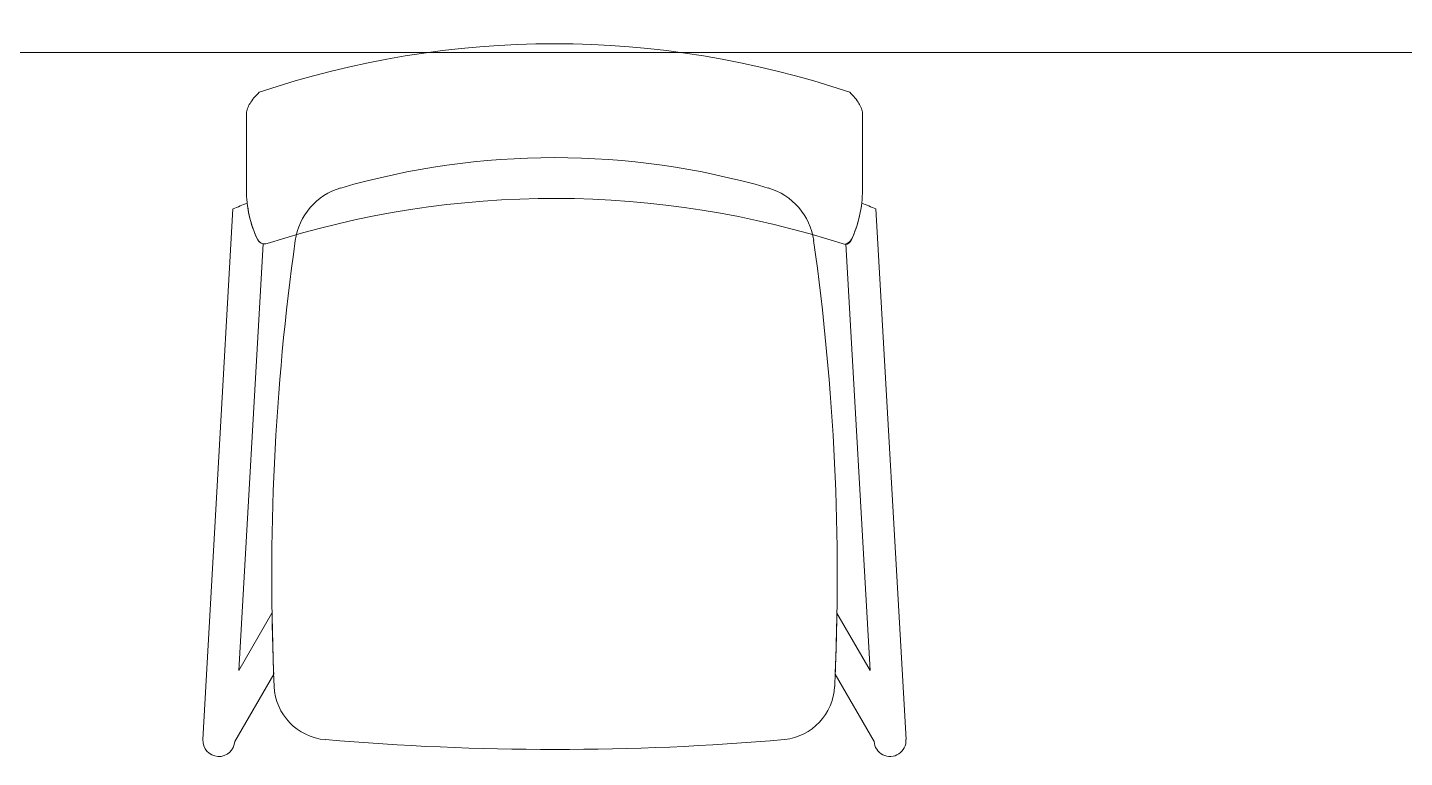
# Model space of a CAD drawing. Header units: millimetres. Extents: x 855 to 48623, y -2192 to 8255.
# Drawn here: x 12143 to 13238, y 3040 to 3620 of the extents above; entities that cross this region are included whole.
import ezdxf

# ---------------------------------------------------------------- set-up
doc = ezdxf.new("R2010")
doc.units = ezdxf.units.MM
doc.linetypes.add('Осевая', pattern=[3175, 635, -476.25, 1587.5, -476.25])
for name, color, linetype, lineweight in [('I-FURN', 7, 'Continuous', 9), ('Оси', 7, 'Continuous', 9), ('Оси-2', 7, 'Осевая', 9)]:
    doc.layers.add(name, color=color, linetype=linetype, lineweight=lineweight)
doc.layers.add('I-FURN-2', color=7, linetype='Continuous', lineweight=9, true_color=0xaaaaaa)

# ---------------------------------------------------------------- blocks, each defined once
blk = doc.blocks.new('Chair_1 noor 78578 - 1_4-25422005-План разверток пом_ 2_03_ Этаж 2')
at = {"layer": 'I-FURN'}
for p, q in [((-130.5, 405.7), (-130.5, 344.8)), ((359.1, 344.8), (359.1, 405.7)), ((-141.2, 329.7), (-165.1, -92)), ((393.7, -92), (369.8, 329.7)), ((-136.5, -37.1), (-117.3, 302)), ((345.9, 302), (365.1, -37.1)), ((-110.2, 8.6), (-136.5, -37.1)), ((365.1, -37.1), (338.8, 8.6)), ((-139.7, -93.5), (-108.8, -39.9)), ((337.4, -39.9), (368.3, -93.5))]:
    blk.add_line(p, q, dxfattribs=at)
for centre, radius, start, end in [((114.3, -271.9), 732.8, 71.3174, 108.6833), ((114.3, -239.2), 609.6, 73.8265, 106.1735), ((-37.4, 344.8), 93.1, 180, 204.9864), ((-41.4, 297.5), 50.8, 106.1735, 171.9659), ((270, 297.5), 50.8, 8.0341, 73.8265), ((266, 344.8), 93.1, 334.477, 360), ((114.3, -279.3), 660.4, 111.7, 112.7563), ((-37.4, 344.8), 93.1, 186.4785, 204.9864), ((114.3, -408), 746, 71.9445, 107.8276), ((266, 344.8), 93.1, 335.0136, 353.5215), ((114.3, -279.3), 660.4, 67.2437, 68.3), ((-116, 308.2), 6.35, 204.9864, 258.4091), ((-116, 308.2), 6.35, 204.9864, 287.8276), ((1798.9, 37.7), 1909.3, 171.9659, 182.6261), ((-1570.3, 37.7), 1909.3, 357.3739, 8.0341), ((344.3, 307.4), 6.35, 281.4186, 334.477), ((344.6, 308.2), 6.35, 281.5909, 335.0136), ((1798.9, 37.7), 1909.3, 180.8761, 182.3307), ((-1570.3, 37.7), 1909.3, 357.6693, 359.1239), ((-64, -47.7), 44.5, 182.6261, 265.0912), ((292.6, -47.7), 44.4, 275.9396, 357.3739), ((-152.4, -92.7), 12.7, 176.75, 356.75), ((114.8, 2033.8), 2133.6, 265.0912, 274.9044), ((381, -92.7), 12.7, 183.25, 3.25)]:
    blk.add_arc(centre, radius, start, end, dxfattribs=at)
for points in [[(-120.4, 422.3), (-122, 420.8), (-124.7, 417.8), (-127.8, 413.5), (-129.8, 409.4), (-130.4, 406.9), (-130.5, 405.7)], [(359.1, 405.7), (359, 406.9), (358.4, 409.4), (356.4, 413.5), (353.3, 417.8), (350.6, 420.8), (349, 422.3)]]:
    blk.add_open_spline(points, degree=3, dxfattribs=at)

msp = doc.modelspace()

# ---------------------------------------------------------------- linework, layer by layer
at = {"layer": 'Оси'}
msp.add_line((12982.2, 3600), (15482.2, 3600), dxfattribs=at)
at = {"layer": 'Оси-2'}
msp.add_line((10613.7, 3600), (12982.2, 3600), dxfattribs=at)

# ---------------------------------------------------------------- block references
at = {"layer": 'I-FURN-2'}
msp.add_blockref('Chair_1 noor 78578 - 1_4-25422005-План разверток пом_ 2_03_ Этаж 2', (12447.9, 3146.1), dxfattribs=at)

doc.saveas('drawing.dxf')
